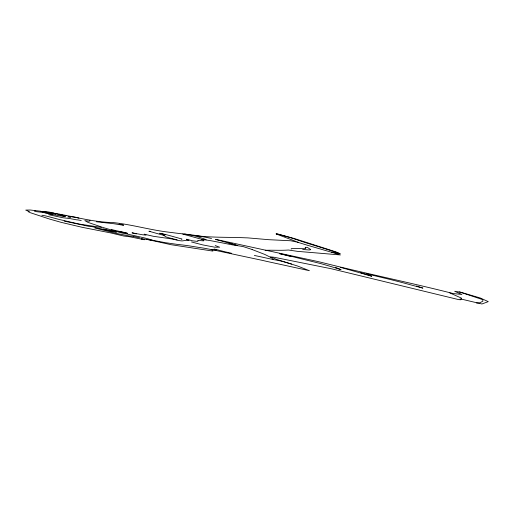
<?xml version="1.0" encoding="UTF-8"?>
<svg xmlns="http://www.w3.org/2000/svg" width="514" height="514" viewBox="0 0 514 514"><rect width="100%" height="100%" fill="white"/><g stroke="black" fill="none" stroke-linecap="round" stroke-linejoin="round"><path stroke-width="0.77" d="M461.039 299.109L461.649 298.66L461.514 298.229A15.613 1.336 14.1 0 0 461.193 298.004L449.557 292.813M35.145 210.631L34.457 211.203L35.768 211.55A4.363 0.373 14.1 0 0 36.475 211.672L40.542 212.128A16.217 1.388 14.1 0 1 45.65 212.957M237.417 245.563L220.853 240.841A7.344 0.63 14.1 0 0 220.101 240.636L215.533 239.428L216.754 239.64A33.918 2.898 14.1 0 1 220.358 240.366L220.673 240.43A19.86 1.696 14.1 0 1 222.53 240.835L313.752 260.649A43.305 3.701 14.1 0 1 321.301 262.339C364.799 273.345 408.977 282.34 452.378 293.333A4.491 0.385 14.1 0 1 453.566 293.578L461.932 294.477L454.723 291.277L460.679 292.215L480.204 297.966L488.268 301.628L481.92 303.986L462.163 299.302L460.017 299.013L460.833 299.765L458.784 299.643L331.466 268.79L274.058 257.257L270.435 256.859L276.461 259.371L297.651 266.053L309.389 270.698L266.278 261.285A27.281 2.332 14.1 0 0 261.549 260.206L212.7 249.791L211.196 249.605L212.95 250.421L212.873 251.083L171.226 244.722L147.287 239.479L141.022 238.702L144.498 239.697L144.145 239.697L129.599 236.742L123.681 236.01L110.921 232.964L82.002 227.272L61.115 222.337L49.44 219.022L30.352 212.719L28.18 211.646L29.247 211.53L25.7 210.097L29.446 210.027A9.805 0.835 14.1 0 1 30.474 210.04L40.246 211.164L42.938 211.897M152.529 240.295L146.663 239.389M203.621 240.783L203.833 240.732A9.965 0.855 14.1 0 0 203.936 240.642L203.865 240.488A15.516 1.324 14.1 0 0 203.602 240.276L201.848 239.46A9.503 0.81 14.1 0 0 200.756 239.068L182.701 234.031M203.364 240.815L197.884 240.449A6.843 0.585 14.1 0 0 197.723 240.533L197.794 240.674A47.23 4.035 14.1 0 1 197.98 240.918A50.456 4.311 14.1 0 1 198.038 241.053L197.427 241.374L192.666 240.854L186.743 239.254L186.364 239.312L189.062 240.584L184.404 240.501A19.397 1.658 14.1 0 0 183.871 240.687C181.275 241.548 176.623 239.865 173.565 239.363A17.001 1.452 14.1 0 0 171.316 238.862L153.365 236.286L144.151 234.178L146.079 235.142L142.661 234.795A16.493 1.407 14.1 0 1 139.378 234.185L132.002 232.829L136.338 233.876M55.506 213.49C74.524 216.593 93.214 222.202 113.44 222.601C132.875 224.708 151.778 230.439 171.22 232.457C181.738 234.005 192.358 234.519 202.869 236.742A34.078 2.911 14.1 0 1 211.55 238.496M476.523 303.029L479.774 302.785L482.672 301.332A89.854 7.678 14.1 0 0 482.954 301.018L482.672 299.694A13.576 1.156 14.1 0 0 482.357 299.501L459.407 291.926M123.559 225.138L119.1 224.098M96.426 221.778L113.395 223.674A76.2 6.509 14.1 0 1 114.93 223.905L120.347 224.759M67.732 217.017L70.559 217.229L69.384 216.696A4.761 0.405 14.1 0 1 68.818 216.42L75.552 217.229A5.101 0.437 14.1 0 1 76.078 217.364L78.944 218.129M196.901 235.778C213.156 237.751 229.501 237.05 245.801 237.821A53.829 4.6 14.1 0 1 250.048 238.078L268.636 239.678L290.789 240.777L298.467 242.39L276.044 233.909L277.676 233.986L294.316 238.535L335.912 251.879L340.268 253.723L331.344 252.175A10.209 0.874 14.1 0 1 330.534 251.963L311.478 246.424A34.849 2.975 14.1 0 1 307.295 245.204L299.675 242.871A26.278 2.242 14.1 0 1 299.026 242.666L297.445 242.197M265.192 250.312C272.574 250.035 280.374 250.575 287.756 250.074A5.442 0.463 14.1 0 1 289.022 250.1L297.529 251.359L340.448 254.944L331.344 252.175M213.586 249.81L216.15 250.055L215.058 249.566A19.108 1.632 14.1 0 1 214.781 249.457L214.614 249.386A5.815 0.495 14.1 0 1 214.049 249.104L215.983 249.406M302.682 249.489L308.786 249.952A59.399 5.076 14.1 0 0 309.826 249.888L310.655 249.643A11.147 0.951 14.1 0 0 310.591 249.502L307.661 247.581A4.44 0.379 14.1 0 0 306.376 247.35L306.235 247.324A3.791 0.321 14.1 0 0 305.702 247.266L305.188 247.427L305.721 248.358A27.711 2.364 14.1 0 1 305.033 248.712L292.087 248.474A47.32 4.041 14.1 0 0 291.175 248.898L291.149 249.258M40.831 211.26L41.416 211.53A9.503 0.81 14.1 0 0 41.576 211.582L42.726 211.935M41.814 215.237L45.303 215.861A8.07 0.687 14.1 0 1 47.352 216.317L57.992 219.15A8.545 0.732 14.1 0 0 59.116 219.439L65.105 220.84A64.443 5.506 14.1 0 1 66.852 221.245L77.46 223.667A15.041 1.285 14.1 0 0 81 224.348L101.386 227.394M43.819 212.166L45.136 212.398A6.2 0.527 14.1 0 1 47.866 212.989M48.579 214.659L63.074 217.775L69.589 218.527A6.457 0.553 14.1 0 1 70.315 218.662L76.535 219.831A11.681 0.996 14.1 0 1 77.428 219.883A12.818 1.092 14.1 0 1 78.269 219.979L81.263 220.525M212.16 249.695L210.496 249.399A32.992 2.821 14.1 0 1 208.562 249.039L204.315 248.236A15.067 1.285 14.1 0 0 203.101 248.037C190.765 246.264 190.289 245.801 177.928 244.446A24.274 2.075 14.1 0 1 176.874 244.343L167.069 242.916A17.669 1.51 14.1 0 1 165.502 242.704L152.658 240.276M133.518 236.472L139.545 237.776M118.413 231.403L121.998 232.142A8.076 0.687 14.1 0 1 123.572 232.501L127.626 233.369L125.943 232.836A5.879 0.501 14.1 0 0 124.105 232.373L119.081 231.294A17.585 1.503 14.1 0 1 117.597 230.972L111.409 229.552M150.673 231.473L148.938 231.21L163.76 235.393M45.714 212.982L46.035 213.047A4.202 0.36 14.1 0 1 47.461 213.368L51.368 214.267A5.294 0.45 14.1 0 0 52.479 214.466L65.381 216.735L63.974 216.163A10.55 0.899 14.1 0 0 63.074 215.867L62.162 215.584A4.742 0.405 14.1 0 0 61.378 215.36C55.3 213.22 46.742 211.119 41.615 211.415M46.453 212.95L46.369 212.873A4.491 0.385 14.1 0 0 45.714 212.693L45.277 212.578A5.146 0.437 14.1 0 1 42.868 211.89M201.443 239.254L209.037 240.43A56.354 4.812 14.1 0 1 210.933 240.732L223.462 243.116A72.294 6.174 14.1 0 0 226.674 243.764L229.797 244.375A108.634 9.278 14.1 0 0 232.713 244.927L243.083 246.559L249.553 248.641A118.695 10.139 14.1 0 1 252.143 249.541M254.353 255.439L257.218 256.049A109.084 9.316 14.1 0 1 263.489 257.418L274.694 259.853A7.299 0.623 14.1 0 1 275.048 259.859L281.293 261.099A23.368 1.998 14.1 0 1 282.141 261.318L291.624 264.055M44.802 211.909L50.558 213.149L51.503 213.573L45.919 212.301L51.58 214.306M42.88 211.71L46.414 212.475M94.91 228.036L118.04 233.767L128.506 235.823A8.712 0.745 14.1 0 0 129.785 236.016L131.847 236.215A7.254 0.617 14.1 0 1 133.518 236.472M64.237 221.116L88.389 226.244A11.462 0.977 14.1 0 0 89.481 226.385L91.601 226.584A4.915 0.418 14.1 0 1 92.893 226.802L103.481 229.405A14.63 1.246 14.1 0 0 104.965 229.764L107.368 230.317A23.946 2.043 14.1 0 0 115.091 231.885L116.607 232.071L113.067 231.204A9.13 0.777 14.1 0 1 108.332 230.208L103.121 228.891M366.18 273.718L390.107 279.455A81.039 6.92 14.1 0 1 393.923 280.419L401.415 282.347A40.979 3.502 14.1 0 1 404.216 283.092L422.887 288.148L422.142 287.84A17.405 1.484 14.1 0 0 420.715 287.352L416.424 285.996M64.86 215.385L65.985 215.719L63.922 215.539A4.742 0.405 14.1 0 1 62.278 215.09L58.949 214.19M165.463 234.821L159.642 233.253L163.343 233.998A17.155 1.465 14.1 0 1 166.941 234.872L168.129 235.181A11.083 0.944 14.1 0 1 169.234 235.47L175.409 237.198A41.229 3.521 14.1 0 0 176.893 237.596L181.821 239.016A6.823 0.585 14.1 0 1 182.078 239.138L181.648 239.196M216.24 249.47L224.644 251.706A8.867 0.758 14.1 0 0 226.147 252.046L228.261 252.502A10.698 0.912 14.1 0 1 230.066 252.92L231.435 253.254M290.686 256.447L279.353 253.595L283.85 254.584A81.488 6.958 14.1 0 1 287.596 255.452L293.642 256.897A28.019 2.39 14.1 0 1 296.533 257.63L319.168 263.2A17.303 1.478 14.1 0 1 321.77 263.881L329.294 266.04A59.026 5.044 14.1 0 1 332.674 267.068L341.045 269.651L335.301 267.331M273.609 259.686L272.516 259.236A31.232 2.666 14.1 0 1 272.381 259.088L272.002 258.137A21.948 1.876 14.1 0 0 271.81 257.938L264.781 254.424L252.143 249.541M177.131 239.89L174.535 239.209A21.723 1.857 14.1 0 0 170.667 238.245L165.874 236.858A28.283 2.416 14.1 0 1 165.45 236.568L164.57 235.823M340.48 267.364L360.68 273.03A48.952 4.183 14.1 0 1 365.184 274.386L371.738 276.288L370.684 275.806A14.63 1.253 14.1 0 0 369.54 275.382L369.026 275.202A10.608 0.906 14.1 0 0 368.159 274.919L360.455 272.587M215.199 245.551L219.664 247.202L214.923 247.215L203.608 245.069A4.183 0.36 14.1 0 1 202.747 244.895L195.057 242.904A49.215 4.202 14.1 0 0 191.484 241.953M228.961 243.006L237.429 245.551M293.423 238.624L302.046 241.516A78.642 6.714 14.1 0 0 309.608 243.957L322.477 247.928A116.537 9.952 14.1 0 1 326.962 249.335L333.4 251.436A46.331 3.958 14.1 0 1 338.989 253.447L339.748 253.743M89.937 220.564C90.515 220.853 89.526 220.59 89.34 221.142A4.337 0.373 14.1 0 1 88.954 221.219L84.81 220.596L88.119 222.446L99.722 226.346A28.039 2.397 14.1 0 0 101.316 226.925A29.619 2.531 14.1 0 0 102.691 227.394L116.665 231.551A17.772 1.516 14.1 0 1 118.246 232.007L120.115 232.566A5.988 0.514 14.1 0 1 120.597 232.72L125.287 233.697A14.912 1.272 14.1 0 1 126.99 234.024L127.864 234.204A19.146 1.638 14.1 0 1 129.836 234.628L141.691 237.295A8.905 0.758 14.1 0 1 142.95 237.571L143.4 237.667A10.119 0.867 14.1 0 1 145.713 238.226L148.417 238.946A7.312 0.623 14.1 0 1 149.658 239.312L152.562 240.276M47.249 212.655L52.3 214.434M55.422 213.856L55.814 214.062L50.867 212.918M52.897 212.931L54.651 213.586A5.198 0.443 14.1 0 0 54.285 213.432M206.12 239.89L205.921 239.685A9.291 0.79 14.1 0 0 204.88 239.183L203.512 238.676A19.211 1.638 14.1 0 0 202.901 238.464A13.165 1.124 14.1 0 0 201.591 238.027L197.427 236.697A15.247 1.304 14.1 0 0 197.048 236.575L194.337 235.855A11.912 1.015 14.1 0 0 190.983 235.174L188.188 234.673A72.333 6.181 14.1 0 1 184.539 234.005M293.423 238.631A24.466 2.088 14.1 0 0 288.778 237.198L287.358 236.787A30.988 2.647 14.1 0 0 276.262 233.799M123.578 225.145A20.836 1.78 14.1 0 1 120.327 224.753M163.825 235.406A9.946 0.848 14.1 0 1 164.493 235.791"/></g></svg>
